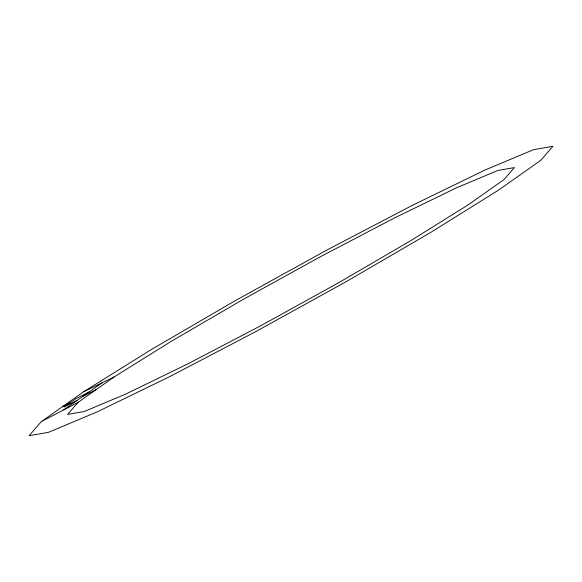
<?xml version="1.0" encoding="UTF-8"?>
<svg xmlns="http://www.w3.org/2000/svg" width="582" height="582" viewBox="0 0 582 582"><rect width="100%" height="100%" fill="white"/><g stroke="black" fill="none" stroke-linecap="round" stroke-linejoin="round"><path stroke-width="0.87" d="M41.322 421.594L29.1 435.692L48.466 432.331L97.092 411.925L169.1 376.932L255.811 331.58L346.77 281.324L431 232.247L498.345 190.249L540.678 160.406L552.9 146.308L533.534 149.669L484.908 170.075L412.9 205.068L326.189 250.42L235.23 300.676L151 349.753L83.655 391.751L41.322 421.594L78.039 402.395L114.145 376.932L171.588 341.117L243.429 299.25L321.009 256.393L394.974 217.704L456.39 187.862L497.865 170.453L514.386 167.587L503.961 179.605L467.855 205.068L410.412 240.883L338.571 282.75L260.991 325.607L187.026 364.296L125.61 394.138L84.135 411.547L67.614 414.413L78.039 402.395M63.707 409.888L102.243 382.716M89.068 392.006L76.242 398.503L64.049 407.094L76.882 400.598M62.485 406.673L70.146 402.795M82.979 396.306L96.095 389.664M83.655 391.751L114.145 376.932"/></g></svg>
